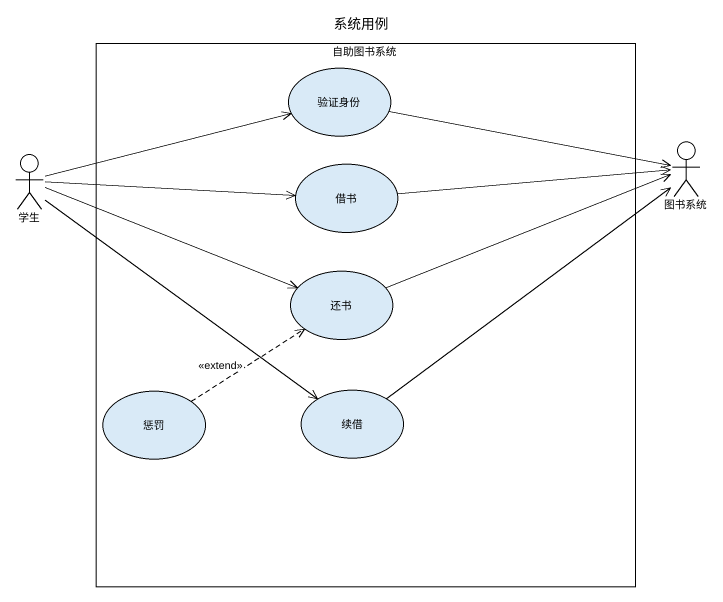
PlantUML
@startuml
title 系统用例
rectangle 自助图书系统 {
  usecase 验证身份
  usecase 借书
  usecase 还书
  usecase 惩罚
  usecase 续借
}
actor 学生
actor 图书系统
学生 -right-> 验证身份
学生 -right-> 借书
学生 -right-> 还书
学生 --> 续借
图书系统 <-left- 验证身份
图书系统 <-left- 借书
图书系统 <-left- 还书
图书系统 <-- 续借
惩罚 .up.> 还书 : <<extend>>
@enduml
